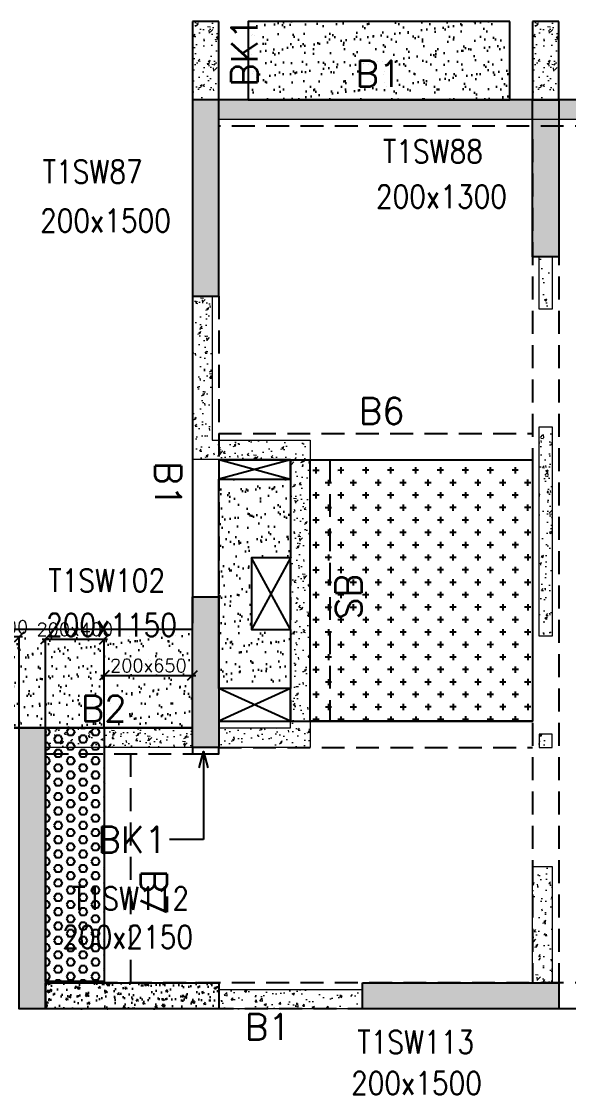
# Model space of a CAD drawing. Header units: millimetres. Extents: x 1078357 to 2594950, y -4969473 to -4636555.
# Drawn here: x 1294513 to 1298697, y -4660139 to -4651934 of the extents above; entities that cross this region are included whole.
import ezdxf

# ---------------------------------------------------------------- set-up
doc = ezdxf.new("R2010")
doc.units = ezdxf.units.MM
doc.header["$PDMODE"] = 35
for name, pattern in [('CONTINOUS', [0]), ('HIDDEN', [0.375, 0.25, -0.125]), ('New Retail block$0$CONTINOUS', [0])]:
    doc.linetypes.add(name, pattern=pattern)
doc.layers.get('0').update_dxf_attribs({"lineweight": 0})
doc.layers.get('Defpoints').update_dxf_attribs({"lineweight": 0})
for name, color, linetype, lineweight in [('A-_ANOTDIMA_D-', 6, 'Continuous', 13), ('COL. NO.', 30, 'Continuous', 25), ('COL. SIZE', 7, 'Continuous', 25), ('DIM', 9, 'Continuous', 25), ('HATCH', 8, 'Continuous', 30), ('RCC UPSTAND', 43, 'Continuous', 30), ('S-NON STR RCC WALL', 8, 'Continuous', 0)]:
    doc.layers.add(name, color=color, linetype=linetype, lineweight=lineweight)
for name, color, linetype in [('B-200x325', 201, 'HIDDEN'), ('B-200x375', 41, 'HIDDEN'), ('B-200x650', 241, 'HIDDEN'), ('B-300xSLAB THK.', 151, 'Continuous'), ('BK1-200x650', 241, 'HIDDEN'), ('DC BEAM NO.', 7, 'Continuous'), ('DROP SLAB', 8, 'Continuous'), ('NON STR. RCC WALL', 6, 'Continuous'), ('S-COLUMN_SHEAR WALL', 1, 'Continuous'), ('S-PROJECTION', 54, 'New Retail block$0$CONTINOUS'), ('SLAB FOLD', 8, 'Continuous')]:
    doc.layers.add(name, color=color, linetype=linetype)
doc.styles.add('Roman', font='romans')
doc.styles.add('ROMANS', font='romans.shx', dxfattribs={"width": 0.85})
doc.dimstyles.new('HARESH', dxfattribs={"dimtxt": 150, "dimasz": 75, "dimexe": 0, "dimexo": 0, "dimgap": 25, "dimtad": 1, "dimdec": 0, "dimdsep": 46, "dimtxsty": 'Roman', "dimblk": 'OBLIQUE', "dimcen": 225, "dimdle": 25, "dimclrd": 2, "dimclre": 2, "dimclrt": 7, "dimadec": 8, "dimazin": 1, "dimtfac": 1, "dimtdec": 0, "dimtmove": 0, "dimatfit": 0, "dimfxl": 1, "dimlwd": -1, "dimlwe": -1, "dimarcsym": 0})
pattern_1 = [(50, (-5109198.82, 23483864.79), (182.184669, -15.93908554), [19.05, -209.55]), (355, (-5109198.82, 23483864.79), (-35.2434214, 191.0568452), [15.24, -167.6405842]), (100.4514447, (-5109183.63, 23483863.46), (146.9412471, 175.1177519), [16.1900088, -178.0902446]), (46.1842, (-5109198.82, 23483915.59), (271.0790409, -42.042328), [28.575, -314.325]), (96.6355576, (-5109176.23, 23483912.08), (237.404134, 247.4261246), [24.2850231, -267.1356082]), (351.1841512, (-5109198.82, 23483915.6), (237.404134, 247.4261246), [22.859967, -251.459732]), (21, (-5109173.42, 23483902.89), (151.6143913, -102.2651982), [19.05, -209.55]), (326, (-5109173.42, 23483902.89), (61.8020283, 184.1879661), [15.24, -167.64]), (71.451445, (-5109160.78, 23483894.36), (213.4164193, 81.9227689), [16.1900088, -178.0899376]), (37.5, (-5109198.816, 23483864.786), (3.08860325, 84.55503887), [0, -165.608, 0, -170.18, 0, -168.275]), (7.5, (-5109198.82, 23483864.79), (66.8196625, 100.18057482), [0, -97.028, 0, -161.798, 0, -64.135]), (327.5, (-5109255.46, 23483864.786), (135.59059517, -5.728744), [0, -63.5, 0, -198.12, 0, -262.89]), (317.5, (-5109280.86, 23483864.79), (148.1291814, 25.42649103), [0, -82.55, 0, -131.572, 0, -186.69])]

# ---------------------------------------------------------------- blocks, each defined once
blk = doc.blocks.new('_Oblique')
at = {"color": 0, "linetype": 'ByBlock', "lineweight": -2}
blk.add_line((-0.5, -0.5), (0.5, 0.5), dxfattribs=at)
blk = doc.blocks.new('*D1272')
at = {"layer": 'Defpoints', "color": 0, "ltscale": 700, "transparency": 16777216}
for p in [(1294046.3, -4656638.8), (1294046.3, -4657333.8, 0), (1294496.4, -4657333.8, 0)]:
    blk.add_point(p, dxfattribs=at)
at = {"layer": 'DIM', "color": 2, "ltscale": 700, "transparency": 16777216}
for p, q in [((1294521.4, -4656638.8), (1294021.3, -4656638.8)), ((1294046.3, -4657333.8), (1294046.3, -4656638.8)), ((1294496.4, -4657333.8), (1294496.4, -4656638.8))]:
    blk.add_line(p, q, dxfattribs=at)
at = {"layer": 'DIM', "color": 2, "ltscale": 700, "transparency": 16777216, "xscale": 75, "yscale": 75, "zscale": 75, "rotation": 180}
blk.add_blockref('_Oblique', (1294046.3, -4656638.8), dxfattribs=at)
at = {"layer": 'DIM', "color": 2, "ltscale": 700, "transparency": 16777216, "xscale": 75, "yscale": 75, "zscale": 75}
blk.add_blockref('_Oblique', (1294496.4, -4656638.8), dxfattribs=at)
at = {"layer": 'DIM', "color": 7, "ltscale": 700, "transparency": 16777216, "insert": (1294271.3, -4656563.8), "char_height": 150, "attachment_point": 5, "style": 'Roman'}
blk.add_mtext('{\\H0.666667x;200x400}', dxfattribs=at)
blk = doc.blocks.new('*D1274')
at = {"layer": 'Defpoints', "color": 0, "ltscale": 700, "transparency": 16777216}
for p in [(1295146.5, -4656657.1), (1294696.4, -4657333.8, 0), (1295146.5, -4657333.8, 0)]:
    blk.add_point(p, dxfattribs=at)
at = {"layer": 'DIM', "color": 2, "ltscale": 700, "transparency": 16777216}
for p, q in [((1294671.4, -4656657.1), (1295171.5, -4656657.1)), ((1294696.4, -4657333.8), (1294696.4, -4656657.1)), ((1295146.5, -4657333.8), (1295146.5, -4656657.1))]:
    blk.add_line(p, q, dxfattribs=at)
at = {"layer": 'DIM', "color": 2, "ltscale": 700, "transparency": 16777216, "xscale": 75, "yscale": 75, "zscale": 75, "rotation": 180}
blk.add_blockref('_Oblique', (1294696.4, -4656657.1), dxfattribs=at)
at = {"layer": 'DIM', "color": 2, "ltscale": 700, "transparency": 16777216, "xscale": 75, "yscale": 75, "zscale": 75}
blk.add_blockref('_Oblique', (1295146.5, -4656657.1), dxfattribs=at)
at = {"layer": 'DIM', "color": 7, "ltscale": 700, "transparency": 16777216, "insert": (1294921.5, -4656582.1), "char_height": 150, "attachment_point": 5, "style": 'Roman'}
blk.add_mtext('{\\H0.666667x;200x400}', dxfattribs=at)
blk = doc.blocks.new('*D1275')
at = {"layer": 'Defpoints', "color": 0, "ltscale": 700, "transparency": 16777216}
for p in [(1295821.4, -4656933.8), (1295146.5, -4657333.8, 0), (1295821.4, -4657333.8, 0)]:
    blk.add_point(p, dxfattribs=at)
at = {"layer": 'DIM', "color": 2, "ltscale": 700, "transparency": 16777216}
for p, q in [((1295121.5, -4656933.8), (1295846.4, -4656933.8)), ((1295146.5, -4657333.8), (1295146.5, -4656933.8)), ((1295821.4, -4657333.8), (1295821.4, -4656933.8))]:
    blk.add_line(p, q, dxfattribs=at)
at = {"layer": 'DIM', "color": 2, "ltscale": 700, "transparency": 16777216, "xscale": 75, "yscale": 75, "zscale": 75, "rotation": 180}
blk.add_blockref('_Oblique', (1295146.5, -4656933.8), dxfattribs=at)
at = {"layer": 'DIM', "color": 2, "ltscale": 700, "transparency": 16777216, "xscale": 75, "yscale": 75, "zscale": 75}
blk.add_blockref('_Oblique', (1295821.4, -4656933.8), dxfattribs=at)
at = {"layer": 'DIM', "color": 7, "ltscale": 700, "transparency": 16777216, "insert": (1295484, -4656858.8), "char_height": 150, "attachment_point": 5, "style": 'Roman'}
blk.add_mtext('{\\H0.666667x;200x650}', dxfattribs=at)
blk = doc.blocks.new('G$CD63B60BD')
at = {"layer": 'COL. NO.', "linetype": 'Continuous', "style": 'ROMANS', "width": 0.85}
for s, p in [('T1SW88', (67080.2, 15419.6, -320.4)), ('T1SW87', (64479, 15264.1, -320.4)), ('T1SW102', (64523.1, 12138.2, -320.4)), ('T1SW112', (64706.5, 9707.5, -320.4)), ('T1SW113', (66886, 8609.2, -320.4))]:
    blk.add_text(s, height=175, dxfattribs=at).set_placement(p)
at = {"layer": 'COL. SIZE', "linetype": 'Continuous', "style": 'ROMANS', "width": 0.85}
for s, p in [('200x1300', (67027.6, 15073.8, -320.4)), ('200x1500', (64458.9, 14890, -320.4)), ('200x1150', (64505.2, 11798.6, -320.4)), ('200x2150', (64628, 9412.9, -320.4)), ('200x1500', (66836.9, 8295.7, -320.4))]:
    blk.add_text(s, height=175, dxfattribs=at).set_placement(p)

msp = doc.modelspace()

# ---------------------------------------------------------------- hatches: boundary and pattern name
at = {"layer": 'DROP SLAB'}
h = msp.add_hatch(dxfattribs=at)
h.set_pattern_fill('CROSS', color=8, scale=15, angle=179.96921)
h.set_pattern_definition([(180.03079016, (-2034220.15, 9385172.05), (-95.1987999, -95.3011726), [47.625, -142.875]), (270.03079016, (-2034243.98, 9385195.85), (95.3011726, -95.1987999), [47.625, -142.875])])
h.paths.add_polyline_path([(1296721.6, -4655284.7), (1298421.6, -4655284.7), (1298421.6, -4657284.5), (1296721.6, -4657284.5)])
at = {"layer": 'HATCH'}
h = msp.add_hatch(dxfattribs=at)
h.set_pattern_fill('AR-SAND', color=8, scale=3, angle=179.97015)
h.set_pattern_definition([(37.4701541, (-1662611.65, 9335035.87), (-4.7236114, 146.8264517), [0, -115.824, 0, -129.54, 0, -123.825]), (7.4701541, (-1662611.65, 9335035.87), (134.9689868, 214.9772528), [0, -62.484, 0, -104.394, 0, -40.005]), (327.4701541, (-1662705.38, 9335035.92), (237.2979035, 0.3075449), [0, -38.1, 0, -137.16, 0, -179.07]), (317.4701541, (-1662705.38, 9335035.92), (229.1017424, 66.759465), [0, -19.05, 0, -89.916, 0, -102.87])])
h.paths.add_polyline_path([(1298246.9, -4651934.4), (1296246.9, -4651934.4), (1296246.9, -4652534.4), (1298246.9, -4652534.4)])
h = msp.add_hatch(dxfattribs=at)
h.set_pattern_fill('AR-SAND', color=8, scale=3, angle=179.97015)
h.set_pattern_definition([(37.47015413, (-3738861.25, 18703074.19), (-4.72361136, 146.8264517), [0, -115.824, 0, -129.54, 0, -123.825]), (7.4701541, (-3738861.25, 18703074.19), (134.9689868, 214.9772528), [0, -62.484, 0, -104.394, 0, -40.005]), (327.4701541, (-3738954.97, 18703074.24), (237.2979035, 0.3075449), [0, -38.1, 0, -137.16, 0, -179.07]), (317.4701541, (-3738954.97, 18703074.24), (229.1017424, 66.759465), [0, -19.05, 0, -89.916, 0, -102.87])])
h.paths.add_polyline_path([(1296021.7, -4655434.4), (1296571.7, -4655434.4), (1296571.7, -4656034.5), (1296271.7, -4656034.5), (1296271.7, -4656584.4), (1296571.7, -4656584.4), (1296571.7, -4657034.4), (1296021.7, -4657034.4)])
h = msp.add_hatch(dxfattribs=at)
h.set_pattern_fill('AR-SAND', color=8, scale=3, angle=179.97015)
h.set_pattern_definition([(37.4701541, (-2754536.36, 14019055.08), (-4.72361136, 146.8264517), [0, -115.824, 0, -129.54, 0, -123.825]), (7.4701541, (-2754536.36, 14019055.08), (134.9689868, 214.9772528), [0, -62.484, 0, -104.394, 0, -40.005]), (327.4701541, (-2754630.09, 14019055.13), (237.2979035, 0.3075449), [0, -38.1, 0, -137.16, 0, -179.07]), (317.4701541, (-2754630.1, 14019055.13), (229.1017424, 66.759465), [0, -19.05, 0, -89.916, 0, -102.87])])
h.paths.add_polyline_path([(1295821.9, -4656584.3), (1293371.9, -4656584.3), (1293371.9, -4657334.3), (1295821.9, -4657334.3)])
at = {"layer": 'RCC UPSTAND'}
h = msp.add_hatch(dxfattribs=at)
h.set_pattern_fill('AR-CONC', color=8, scale=20, angle=90)
h.set_pattern_definition([(140, (-1913678.33, -7196703.94), (12.550427, 143.4520365), [15, -165]), (85, (-1913678.33, -7196703.94), (-150.438427, -27.7502667), [12, -132]), (190.4514445, (-1913677.28, -7196691.99), (-137.887998, 115.7017693), [12.7480384, -140.2284224]), (136.1842, (-1913718.33, -7196703.94), (33.103856, 213.448266), [22.5, -247.5]), (186.6356355, (-1913715.57, -7196686.16), (-194.82372, 186.932389), [19.122068, -210.342752]), (81.184164, (-1913718.33, -7196703.94), (-194.82372, 186.932389), [18, -198]), (111, (-1913708.33, -7196683.94), (80.523778, 119.3814104), [15, -165]), (56, (-1913708.33, -7196683.94), (-145.030009, 48.6630664), [12, -132]), (161.4514447, (-1913701.62, -7196674), (-64.5062306, 168.0444753), [12.748038, -140.2284224]), (127.5, (-1913678.33, -7196703.944), (-66.57877077, 2.43197106), [0, -130.4, 0, -134, 0, -132.5]), (97.5, (-1913678.33, -7196703.944), (-78.8823424, 52.6139075), [0, -76.4, 0, -127.4, 0, -50.5]), (57.5, (-1913678.33, -7196748.544), (4.51097435, 106.7644872), [0, -50, 0, -156, 0, -207]), (47.5, (-1913678.33, -7196768.54), (-20.0209965, 116.6372339), [0, -65, 0, -103.6, 0, -147])])
h.paths.add_polyline_path([(1296021.7, -4659284.4), (1296021.7, -4659484.4), (1294696.7, -4659484.4), (1294696.7, -4659284.4)])
at = {"layer": 'S-COLUMN_SHEAR WALL', "lineweight": 25, "extrusion": (1.00316e-06, 1.91639e-11, 1)}
h = msp.add_hatch(color=1, dxfattribs=at)
h.dxf.hatch_style = 1
h.paths.add_polyline_path([(1296021.7, -4652534.4), (1295821.7, -4652534.4), (1295821.7, -4654034.4), (1296021.7, -4654034.4)])
at = {"layer": 'S-COLUMN_SHEAR WALL', "lineweight": 25}
h = msp.add_hatch(color=1, dxfattribs=at)
h.dxf.hatch_style = 1
h.paths.add_polyline_path([(1298421.7, -4653734.4), (1298621.7, -4653734.4), (1298621.7, -4652534.4), (1298421.7, -4652534.4)])
at = {"layer": 'S-COLUMN_SHEAR WALL', "lineweight": 25, "extrusion": (1.00316e-06, 1.91639e-11, 1)}
h = msp.add_hatch(color=1, dxfattribs=at)
h.dxf.hatch_style = 1
h.paths.add_polyline_path([(1296021.7, -4657484.4), (1295821.7, -4657484.4), (1295821.7, -4656334.4), (1296021.7, -4656334.4)])
at = {"layer": 'S-COLUMN_SHEAR WALL', "lineweight": 25}
h = msp.add_hatch(color=1, dxfattribs=at)
h.dxf.hatch_style = 1
h.paths.add_polyline_path([(1294496.7, -4657334.4), (1294696.7, -4657334.4), (1294696.7, -4659484.4), (1294496.7, -4659484.4)])
h = msp.add_hatch(color=1, dxfattribs=at)
h.dxf.hatch_style = 1
h.paths.add_polyline_path([(1297121.7, -4659284.4), (1298621.7, -4659284.4), (1298621.7, -4659484.4), (1297121.7, -4659484.4)])
at = {"layer": 'S-NON STR RCC WALL'}
h = msp.add_hatch(dxfattribs=at)
h.set_pattern_fill('AR-CONC', color=256, angle=180)
h.set_pattern_definition([(50, (-7238023.18, 32903153.84), (182.184669, -15.93908554), [19.05, -209.55]), (355, (-7238023.18, 32903153.84), (-35.2434214, 191.0568452), [15.24, -167.6405842]), (100.4514447, (-7238008, 32903152.51), (146.9412471, 175.1177519), [16.1900088, -178.0902446]), (46.1842, (-7238023.18, 32903204.64), (271.0790409, -42.0423279), [28.575, -314.325]), (96.6355576, (-7238000.59, 32903201.14), (237.404134, 247.4261246), [24.2850231, -267.1356082]), (351.1841512, (-7238023.18, 32903204.64), (237.404134, 247.4261246), [22.859967, -251.459732]), (21, (-7237997.78, 32903191.94), (151.61439127, -102.2651982), [19.05, -209.55]), (326, (-7237997.78, 32903191.94), (61.80202835, 184.1879661), [15.24, -167.64]), (71.451445, (-7237985.14, 32903183.42), (213.4164193, 81.9227689), [16.1900088, -178.0899376]), (37.5, (-7238023.175, 32903153.84), (3.08860325, 84.55503887), [0, -165.608, 0, -170.18, 0, -168.275]), (7.5, (-7238023.175, 32903153.84), (66.8196625, 100.18057482), [0, -97.028, 0, -161.798, 0, -64.135]), (327.5, (-7238079.82, 32903153.84), (135.59059517, -5.72874399), [0, -63.5, 0, -198.12, 0, -262.89]), (317.5, (-7238105.22, 32903153.84), (148.1291814, 25.42649103), [0, -82.55, 0, -131.572, 0, -186.69])])
h.paths.add_polyline_path([(1296021.6, -4652534.4), (1296021.6, -4651934.4), (1295821.6, -4651934.4), (1295821.6, -4652534.4), (1296021.6, -4652534.4)], is_closed=False)
h = msp.add_hatch(dxfattribs=at)
h.set_pattern_fill('AR-CONC', color=256, angle=180)
h.set_pattern_definition([(50, (-7235423.2, 32903153.85), (182.184669, -15.93908554), [19.05, -209.55]), (355, (-7235423.2, 32903153.85), (-35.2434214, 191.0568452), [15.24, -167.6405842]), (100.4514447, (-7235408.01, 32903152.52), (146.9412471, 175.1177519), [16.1900088, -178.0902446]), (46.1842, (-7235423.2, 32903204.65), (271.0790409, -42.0423279), [28.575, -314.325]), (96.6355576, (-7235400.6, 32903201.14), (237.404134, 247.4261246), [24.2850231, -267.1356082]), (351.1841512, (-7235423.2, 32903204.65), (237.404134, 247.4261246), [22.859967, -251.459732]), (21, (-7235397.8, 32903191.95), (151.61439127, -102.2651982), [19.05, -209.55]), (326, (-7235397.8, 32903191.95), (61.80202835, 184.1879661), [15.24, -167.64]), (71.451445, (-7235385.16, 32903183.42), (213.4164193, 81.9227689), [16.1900088, -178.0899376]), (37.5, (-7235423.196, 32903153.846), (3.08860325, 84.55503887), [0, -165.608, 0, -170.18, 0, -168.275]), (7.5, (-7235423.2, 32903153.85), (66.8196625, 100.18057482), [0, -97.028, 0, -161.798, 0, -64.135]), (327.5, (-7235479.84, 32903153.846), (135.59059517, -5.72874399), [0, -63.5, 0, -198.12, 0, -262.89]), (317.5, (-7235505.24, 32903153.85), (148.1291814, 25.42649103), [0, -82.55, 0, -131.572, 0, -186.69])])
h.paths.add_polyline_path([(1298621.6, -4652534.3), (1298621.6, -4651934.4), (1298421.6, -4651934.4), (1298421.6, -4652534.4), (1298621.6, -4652534.4)], is_closed=False)
h = msp.add_hatch(dxfattribs=at)
h.set_pattern_fill('AR-CONC', color=256, angle=180)
h.set_pattern_definition([(50, (-4011974.1, 18799845.6), (182.184669, -15.9390855), [19.05, -209.55]), (355, (-4011974.1, 18799845.6), (-35.2434214, 191.0568452), [15.24, -167.6405842]), (100.4514447, (-4011958.92, 18799844.27), (146.9412471, 175.1177519), [16.1900088, -178.0902446]), (46.1842, (-4011974.1, 18799896.4), (271.0790409, -42.042328), [28.575, -314.325]), (96.6355576, (-4011951.5, 18799892.9), (237.404134, 247.4261246), [24.285023, -267.135608]), (351.1841512, (-4011974.1, 18799896.4), (237.404134, 247.4261246), [22.859967, -251.459732]), (21, (-4011948.7, 18799883.7), (151.6143913, -102.2651982), [19.05, -209.55]), (326, (-4011948.7, 18799883.7), (61.8020283, 184.1879661), [15.24, -167.64]), (71.451445, (-4011936.07, 18799875.18), (213.4164193, 81.9227689), [16.1900088, -178.0899376]), (37.5, (-4011974.1, 18799845.6), (3.08860325, 84.55503887), [0, -165.608, 0, -170.18, 0, -168.275]), (7.5, (-4011974.1, 18799845.6), (66.8196625, 100.18057482), [0, -97.028, 0, -161.798, 0, -64.135]), (327.5, (-4012030.74, 18799845.6), (135.59059517, -5.728744), [0, -63.5, 0, -198.12, 0, -262.89]), (317.5, (-4012056.14, 18799845.6), (148.1291814, 25.42649103), [0, -82.55, 0, -131.572, 0, -186.69])])
h.paths.add_polyline_path([(1305896.9, -4652534.4), (1306221.9, -4652534.4), (1306221.9, -4652684.4), (1305896.9, -4652684.4)])
h.paths.add_polyline_path([(1304096.9, -4652534.4), (1305896.9, -4652534.4), (1305896.9, -4652684.4), (1304096.9, -4652684.4)])
h.paths.add_polyline_path([(1298146.9, -4652534.4), (1298896.9, -4652534.4), (1298896.9, -4652684.4), (1298146.9, -4652684.4)])
h.paths.add_polyline_path([(1298896.9, -4652534.4), (1300696.9, -4652534.4), (1300696.9, -4652684.4), (1298896.9, -4652684.4)])
h.paths.add_polyline_path([(1303346.9, -4652534.4), (1304096.9, -4652534.4), (1304096.9, -4652684.4), (1303346.9, -4652684.4)])
h.paths.add_polyline_path([(1301546.9, -4652534.4), (1303346.9, -4652534.4), (1303346.9, -4652684.4), (1301546.9, -4652684.4)])
h.paths.add_polyline_path([(1296024.8, -4652534.4), (1296346.9, -4652534.4), (1296346.9, -4652684.4), (1296024.8, -4652684.4)])
h.paths.add_polyline_path([(1300696.9, -4652534.4), (1301021.9, -4652534.4), (1301021.9, -4652684.4), (1300696.9, -4652684.4)])
h.paths.add_polyline_path([(1301221.9, -4652534.4), (1301546.9, -4652534.4), (1301546.9, -4652684.4), (1301221.9, -4652684.4)])
h.paths.add_polyline_path([(1296346.9, -4652534.4), (1298146.9, -4652534.4), (1298146.9, -4652684.4), (1296346.9, -4652684.4)])
h = msp.add_hatch(dxfattribs=at)
h.set_pattern_fill('AR-CONC', color=256, angle=180)
h.set_pattern_definition([(50, (1298534.9, -4520415.37), (182.18467, -15.93909), [19.05, -209.55]), (355, (1298534.9, -4520415.37), (-35.24342, 191.05685), [15.24, -167.64058]), (100.45144, (1298550.08, -4520416.7), (146.94125, 175.11775), [16.19, -178.09024]), (46.1842, (1298534.9, -4520364.57), (271.07904, -42.04233), [28.575, -314.325]), (96.63556, (1298557.5, -4520368.08), (237.40413, 247.4261), [24.285, -267.1356]), (351.18415, (1298534.9, -4520364.57), (237.40413, 247.4261), [22.85997, -251.45973]), (21, (1298560.3, -4520377.27), (151.61439, -102.2652), [19.05, -209.55]), (326, (1298560.3, -4520377.27), (61.80203, 184.18797), [15.24, -167.64]), (71.45144, (1298572.94, -4520385.8), (213.41642, 81.92277), [16.19, -178.08994]), (37.5, (1298534.9, -4520415.374), (3.088603, 84.55504), [0, -165.608, 0, -170.18, 0, -168.275]), (7.5, (1298534.9, -4520415.37), (66.81966, 100.180575), [0, -97.028, 0, -161.798, 0, -64.135]), (327.5, (1298478.26, -4520415.374), (135.590595, -5.728744), [0, -63.5, 0, -198.12, 0, -262.89]), (317.5, (1298452.86, -4520415.37), (148.12918, 25.42649), [0, -82.55, 0, -131.572, 0, -186.69])])
h.paths.add_polyline_path([(1298471.9, -4653734.4), (1298571.9, -4653734.4), (1298571.9, -4654134.4), (1298471.9, -4654134.4)])
h = msp.add_hatch(dxfattribs=at)
h.set_pattern_fill('AR-CONC', color=256, angle=180)
h.set_pattern_definition(pattern_1)
h.paths.add_polyline_path([(1296721.9, -4655134.4), (1296721.9, -4657484.4), (1296021.9, -4657484.4), (1296021.9, -4657334.4), (1296571.9, -4657334.4), (1296571.9, -4655284.4), (1295821.9, -4655284.4), (1295821.9, -4654034.3), (1295971.9, -4654034.3), (1295971.9, -4655134.4)])
h = msp.add_hatch(dxfattribs=at)
h.set_pattern_fill('AR-CONC', color=256, angle=180)
h.set_pattern_definition([(50, (2395759.62, -9204434.56), (182.184669, -15.9390855), [19.05, -209.55]), (355, (2395759.62, -9204434.56), (-35.2434214, 191.056845), [15.24, -167.640584]), (100.4514447, (2395774.8, -9204435.89), (146.941247, 175.117752), [16.190009, -178.0902446]), (46.1842, (2395759.62, -9204383.76), (271.079041, -42.042328), [28.575, -314.325]), (96.6355576, (2395782.2, -9204387.26), (237.404134, 247.426125), [24.285023, -267.135608]), (351.184151, (2395759.62, -9204383.76), (237.404134, 247.426125), [22.859967, -251.459732]), (21, (2395785.02, -9204396.46), (151.6143913, -102.265198), [19.05, -209.55]), (326, (2395785.02, -9204396.46), (61.802028, 184.187966), [15.24, -167.64]), (71.451445, (2395797.65, -9204404.98), (213.416419, 81.922769), [16.190009, -178.0899376]), (37.5, (2395759.62, -9204434.56), (3.08860325, 84.5550389), [0, -165.608, 0, -170.18, 0, -168.275]), (7.5, (2395759.62, -9204434.56), (66.8196625, 100.1805748), [0, -97.028, 0, -161.798, 0, -64.135]), (327.5, (2395702.976, -9204434.56), (135.5905952, -5.728744), [0, -63.5, 0, -198.12, 0, -262.89]), (317.5, (2395677.58, -9204434.56), (148.1291814, 25.426491), [0, -82.55, 0, -131.572, 0, -186.69])])
h.paths.add_polyline_path([(1298471.9, -4655034.4), (1298571.9, -4655034.4), (1298571.9, -4656634.4), (1298471.9, -4656634.4)])
h = msp.add_hatch(dxfattribs=at)
h.set_pattern_fill('AR-CONC', color=256, angle=180)
h.set_pattern_definition(pattern_1)
h.paths.add_polyline_path([(1294696.9, -4657334.4), (1295821.9, -4657334.4), (1295821.9, -4657484.4), (1294696.9, -4657484.4)])
h = msp.add_hatch(dxfattribs=at)
h.set_pattern_fill('AR-CONC', color=256, angle=180)
h.set_pattern_definition([(50, (2395746.4, -9205799.23), (182.184669, -15.9390855), [19.05, -209.55]), (355, (2395746.4, -9205799.23), (-35.2434214, 191.056845), [15.24, -167.640584]), (100.4514447, (2395761.59, -9205800.55), (146.941247, 175.117752), [16.190009, -178.0902446]), (46.1842, (2395746.4, -9205748.43), (271.079041, -42.042328), [28.575, -314.325]), (96.6355576, (2395769, -9205751.93), (237.404134, 247.426125), [24.285023, -267.135608]), (351.184151, (2395746.4, -9205748.43), (237.404134, 247.426125), [22.859967, -251.459732]), (21, (2395771.8, -9205761.13), (151.6143913, -102.265198), [19.05, -209.55]), (326, (2395771.8, -9205761.13), (61.802028, 184.187966), [15.24, -167.64]), (71.451445, (2395784.44, -9205769.65), (213.416419, 81.922769), [16.190009, -178.0899376]), (37.5, (2395746.404, -9205799.226), (3.08860325, 84.5550389), [0, -165.608, 0, -170.18, 0, -168.275]), (7.5, (2395746.4, -9205799.23), (66.8196625, 100.1805748), [0, -97.028, 0, -161.798, 0, -64.135]), (327.5, (2395689.76, -9205799.226), (135.5905952, -5.728744), [0, -63.5, 0, -198.12, 0, -262.89]), (317.5, (2395664.36, -9205799.23), (148.1291814, 25.426491), [0, -82.55, 0, -131.572, 0, -186.69])])
h.paths.add_polyline_path([(1298471.9, -4657484.4), (1298571.9, -4657484.4), (1298571.9, -4657384.4), (1298471.9, -4657384.4)])
h = msp.add_hatch(dxfattribs=at)
h.set_pattern_fill('AR-CONC', color=256, angle=180)
h.set_pattern_definition([(50, (-6153113.29, 28167883.97), (182.184669, -15.93908554), [19.05, -209.55]), (355, (-6153113.29, 28167883.97), (-35.2434214, 191.0568452), [15.24, -167.6405842]), (100.4514447, (-6153098.1, 28167882.64), (146.9412471, 175.1177519), [16.1900088, -178.0902446]), (46.1842, (-6153113.29, 28167934.77), (271.0790409, -42.042328), [28.575, -314.325]), (96.6355576, (-6153090.7, 28167931.26), (237.404134, 247.4261246), [24.2850231, -267.1356082]), (351.1841512, (-6153113.3, 28167934.77), (237.404134, 247.4261246), [22.859967, -251.459732]), (21, (-6153087.89, 28167922.07), (151.6143913, -102.2651982), [19.05, -209.55]), (326, (-6153087.89, 28167922.07), (61.8020283, 184.1879661), [15.24, -167.64]), (71.451445, (-6153075.25, 28167913.54), (213.4164193, 81.9227689), [16.1900088, -178.0899376]), (37.5, (-6153113.29, 28167883.966), (3.08860325, 84.55503887), [0, -165.608, 0, -170.18, 0, -168.275]), (7.5, (-6153113.29, 28167883.97), (66.8196625, 100.18057482), [0, -97.028, 0, -161.798, 0, -64.135]), (327.5, (-6153169.93, 28167883.966), (135.59059517, -5.72874399), [0, -63.5, 0, -198.12, 0, -262.89]), (317.5, (-6153195.33, 28167883.97), (148.1291814, 25.42649103), [0, -82.55, 0, -131.572, 0, -186.69])])
h.paths.add_polyline_path([(1298421.9, -4658394.4), (1298571.9, -4658394.4), (1298571.9, -4659284.3), (1298421.9, -4659284.3)])
at = {"layer": 'S-NON STR RCC WALL', "ltscale": 700}
h = msp.add_hatch(dxfattribs=at)
h.set_pattern_fill('AR-CONC', color=256)
h.set_pattern_definition([(50, (1252105.28, -4528681.85), (182.18467, -15.93909), [19.05, -209.55]), (355, (1252105.28, -4528681.85), (-35.24342, 191.05685), [15.24, -167.64058]), (100.45144, (1252120.46, -4528683.18), (146.94125, 175.11775), [16.19, -178.09024]), (46.1842, (1252105.28, -4528631.05), (271.07904, -42.04233), [28.575, -314.325]), (96.63556, (1252127.87, -4528634.56), (237.40413, 247.4261), [24.285, -267.1356]), (351.18415, (1252105.28, -4528631.05), (237.40413, 247.4261), [22.85997, -251.45973]), (21, (1252130.68, -4528643.75), (151.61439, -102.2652), [19.05, -209.55]), (326, (1252130.68, -4528643.75), (61.80203, 184.18797), [15.24, -167.64]), (71.45144, (1252143.32, -4528652.28), (213.41642, 81.92277), [16.19, -178.08994]), (37.5, (1252105.28, -4528681.853), (3.088603, 84.55504), [0, -165.608, 0, -170.18, 0, -168.275]), (7.5, (1252105.28, -4528681.85), (66.81966, 100.180575), [0, -97.028, 0, -161.798, 0, -64.135]), (327.5, (1252048.64, -4528681.85), (135.590595, -5.728744), [0, -63.5, 0, -198.12, 0, -262.89]), (317.5, (1252023.24, -4528681.85), (148.12918, 25.42649), [0, -82.55, 0, -131.572, 0, -186.69])])
h.paths.add_polyline_path([(1297121.7, -4659484.3), (1296021.7, -4659484.3), (1296021.7, -4659334.4), (1297121.7, -4659334.4)])
at = {"layer": 'SLAB FOLD', "ltscale": 1000}
h = msp.add_hatch(dxfattribs=at)
h.set_pattern_fill('HEX', color=8, scale=10, angle=180)
h.set_pattern_definition([(180, (1232896.74, -4470529.36), (-7e-15, -54.992613), [31.75, -63.5]), (300, (1232896.74, -4470529.36), (47.625, 27.496307), [31.75, -63.5]), (240, (1232864.99, -4470529.36), (47.625, -27.496307), [31.75, -63.5])])
h.paths.add_polyline_path([(1294697.1, -4659273.8), (1295147.1, -4659273.8), (1295147.1, -4657334.4), (1294697.1, -4657334.4)])

# ---------------------------------------------------------------- linework, layer by layer
at = {"layer": 'B-200x325', "ltscale": 700}
for p, q in [((1296021.5, -4655084.7, 0), (1298421.5, -4655084.7, 0)), ((1296021.7, -4657484.5, 0), (1298421.5, -4657484.5, 0))]:
    msp.add_line(p, q, dxfattribs=at)
at = {"layer": 'B-200x325', "linetype": 'Continuous', "ltscale": 700}
for p, q in [((1296021.5, -4655284.7, 0), (1298421.5, -4655284.7, 0)), ((1296021.7, -4657284.5, 0), (1298421.5, -4657284.5, 0))]:
    msp.add_line(p, q, dxfattribs=at)
at = {"layer": 'B-200x375', "linetype": 'Continuous', "ltscale": 700}
msp.add_line((1295146.7, -4657534.4, 0), (1295146.7, -4659273.8, 0), dxfattribs=at)
at = {"layer": 'B-200x375', "ltscale": 700}
msp.add_line((1295346.7, -4657534.4, 0), (1295346.7, -4659284.4, 0), dxfattribs=at)
at = {"layer": 'B-200x650', "linetype": 'CONTINOUS', "ltscale": 700}
for p, q in [((1296021.6, -4651934.3, 0), (1295821.6, -4651934.3, 0)), ((1295821.6, -4651934.3, 0), (1295821.6, -4652534.3, 0)), ((1296021.6, -4652534.3, 0), (1296021.6, -4651934.3, 0)), ((1298621.6, -4651934.4, 0), (1298421.6, -4651934.4, 0)), ((1298421.6, -4651934.4, 0), (1298421.6, -4652534.4, 0)), ((1298621.6, -4652534.4, 0), (1298621.6, -4651934.4, 0)), ((1301021.9, -4652534.4, 0), (1296021.9, -4652534.4, 0)), ((1295821.9, -4654034.3, 0), (1295821.9, -4656534.4, 0)), ((1295821.9, -4657334.3, 0), (1293371.9, -4657334.3, 0))]:
    msp.add_line(p, q, dxfattribs=at)
at = {"layer": 'B-200x650', "linetype": 'HIDDEN', "ltscale": 700}
for p, q in [((1301021.9, -4652734.4, 0), (1296021.9, -4652734.4, 0)), ((1298421.9, -4652834.4, 0), (1298421.9, -4659284.3, 0)), ((1298621.9, -4652834.4, 0), (1298621.9, -4659284.3, 0)), ((1296021.9, -4654034.3, 0), (1296021.9, -4656534.4, 0)), ((1294696.9, -4657534.3, 0), (1295821.9, -4657534.3, 0)), ((1301021.9, -4659284.3, 0), (1294696.7, -4659284.3, 0)), ((1306896.7, -4659484.3, 0), (1294696.7, -4659484.3, 0))]:
    msp.add_line(p, q, dxfattribs=at)
at = {"layer": 'B-300xSLAB THK.', "linetype": 'HIDDEN', "ltscale": 700}
for p, q in [((1296570.3, -4655284.9, 0), (1296570.3, -4657284.7, 0)), ((1296870.3, -4655284.9, 0), (1296870.3, -4657284.7, 0))]:
    msp.add_line(p, q, dxfattribs=at)
at = {"layer": 'BK1-200x650', "linetype": 'Continuous', "ltscale": 700, "elevation": 0}
msp.add_lwpolyline([(1296021.9, -4657484.4), (1295821.9, -4657484.4), (1295821.9, -4657534.6), (1296021.9, -4657534.6)], close=True, dxfattribs=at)
at = {"layer": 'DROP SLAB', "color": 3, "linetype": 'CONTINOUS', "ltscale": 500}
for p, q in [((1296021.7, -4655284.4, 0), (1296571.7, -4655434.4, 0)), ((1296570.9, -4655284.7, 0), (1296021.7, -4655434.4, 0)), ((1296571.8, -4656034.4, 0), (1296271.7, -4656584.4, 0)), ((1296571.8, -4656584.4, 0), (1296271.7, -4656034.4, 0)), ((1296571.7, -4657284.5, 0), (1296021.7, -4657034.4, 0)), ((1296571.7, -4657034.4, 0), (1296021.9, -4657284.5, 0))]:
    msp.add_line(p, q, dxfattribs=at)
at = {"layer": 'DROP SLAB', "color": 3, "linetype": 'CONTINOUS', "ltscale": 500, "elevation": 0}
for points in [[(1296571.7, -4655284.7), (1296021.7, -4655284.7), (1296021.7, -4655434.4), (1296571.7, -4655434.4)], [(1296721.6, -4655284.7), (1298421.6, -4655284.7), (1298421.6, -4657284.5), (1296721.6, -4657284.5)], [(1296571.7, -4656034.4), (1296271.7, -4656034.4), (1296271.7, -4656584.4), (1296571.7, -4656584.4)], [(1296571.7, -4657034.4), (1296021.9, -4657034.4), (1296021.9, -4657284.5), (1296571.7, -4657284.5)]]:
    msp.add_lwpolyline(points, close=True, dxfattribs=at)
at = {"layer": 'NON STR. RCC WALL', "elevation": 0}
msp.add_lwpolyline([(1296021.7, -4659284.4), (1296021.7, -4659484.4), (1294696.7, -4659484.4), (1294696.7, -4659284.4)], close=True, dxfattribs=at)
at = {"layer": 'S-COLUMN_SHEAR WALL', "color": 1, "lineweight": 25, "extrusion": (1.00316e-06, 1.91639e-11, 1), "elevation": 1.3}
for points in [[(1296021.7, -4652534.4), (1295821.7, -4652534.4), (1295821.7, -4654034.4), (1296021.7, -4654034.4)], [(1296021.7, -4657484.4), (1295821.7, -4657484.4), (1295821.7, -4656334.4), (1296021.7, -4656334.4)]]:
    msp.add_lwpolyline(points, close=True, dxfattribs=at)
at = {"layer": 'S-COLUMN_SHEAR WALL', "color": 1, "lineweight": 25, "elevation": 0}
for points in [[(1298421.7, -4652534.4), (1298621.7, -4652534.4), (1298621.7, -4653734.4), (1298421.7, -4653734.4)], [(1294496.7, -4657334.4), (1294696.7, -4657334.4), (1294696.7, -4659484.4), (1294496.7, -4659484.4)], [(1297121.7, -4659284.4), (1298621.7, -4659284.4), (1298621.7, -4659484.4), (1297121.7, -4659484.4)]]:
    msp.add_lwpolyline(points, close=True, dxfattribs=at)
at = {"layer": 'S-NON STR RCC WALL', "elevation": 0}
for points in [[(1296024.8, -4652534.4), (1301021.9, -4652534.4), (1301021.9, -4652684.4), (1296024.8, -4652684.4)], [(1298471.9, -4653734.4), (1298571.9, -4653734.4), (1298571.9, -4654134.4), (1298471.9, -4654134.4)], [(1296721.9, -4655134.4), (1296721.9, -4657484.4), (1296021.9, -4657484.4), (1296021.9, -4657334.4), (1296571.9, -4657334.4), (1296571.9, -4655284.4), (1295821.9, -4655284.4), (1295821.9, -4654034.3), (1295971.9, -4654034.3), (1295971.9, -4655134.4)], [(1294696.9, -4657334.4), (1295821.9, -4657334.4), (1295821.9, -4657484.4), (1294696.9, -4657484.4)]]:
    msp.add_lwpolyline(points, close=True, dxfattribs=at)
at = {"layer": 'S-NON STR RCC WALL', "ltscale": 700, "elevation": 0}
for points in [[(1298471.9, -4655034.4), (1298571.9, -4655034.4), (1298571.9, -4656634.4), (1298471.9, -4656634.4)], [(1298471.9, -4657484.4), (1298571.9, -4657484.4), (1298571.9, -4657384.4), (1298471.9, -4657384.4)], [(1298421.9, -4658394.4), (1298571.9, -4658394.4), (1298571.9, -4659284.3), (1298421.9, -4659284.3)], [(1297121.7, -4659484.3), (1296021.7, -4659484.3), (1296021.7, -4659334.4), (1297121.7, -4659334.4)]]:
    msp.add_lwpolyline(points, close=True, dxfattribs=at)
at = {"layer": 'S-PROJECTION', "elevation": 0}
for points in [[(1298246.9, -4651934.4), (1296246.9, -4651934.4), (1296246.9, -4652534.4), (1298246.9, -4652534.4)], [(1295821.9, -4656584.3), (1293371.9, -4656584.3), (1293371.9, -4657334.3), (1295821.9, -4657334.3)]]:
    msp.add_lwpolyline(points, close=True, dxfattribs=at)
at = {"layer": 'SLAB FOLD', "color": 8, "ltscale": 1000, "elevation": 0}
msp.add_lwpolyline([(1296021.7, -4655434.4), (1296571.7, -4655434.4), (1296571.7, -4656034.5), (1296271.7, -4656034.5), (1296271.7, -4656584.4), (1296571.7, -4656584.4), (1296571.7, -4657034.4), (1296021.7, -4657034.4), (1296021.7, -4655434.4)], dxfattribs=at)
msp.add_lwpolyline([(1295146.9, -4659273.8), (1294696.7, -4659273.8), (1294696.7, -4657334.4), (1295146.9, -4657334.4)], close=True, dxfattribs=at)

# ---------------------------------------------------------------- block references
at = {"layer": 'A-_ANOTDIMA_D-', "color": 2, "ltscale": 700}
msp.add_blockref('G$CD63B60BD', (1230196.7, -4668434.4, 0), dxfattribs=at)

# ---------------------------------------------------------------- texts
at = {"layer": 'B-200x325', "linetype": 'Continuous', "ltscale": 700, "style": 'ROMANS'}
msp.add_text('B6', height=200, rotation=359.99866, dxfattribs=at).set_placement((1297091.1, -4655012.6, -2.7))
at = {"layer": 'B-200x375', "linetype": 'Continuous', "ltscale": 700, "style": 'ROMANS'}
msp.add_text('B7', height=200, rotation=269.99866, dxfattribs=at).set_placement((1295425.5, -4658418.1, -2.7))
at = {"layer": 'B-200x650', "linetype": 'CONTINOUS', "ltscale": 700, "style": 'ROMANS'}
msp.add_text('BK1', height=200, rotation=90, dxfattribs=at).set_placement((1296317.2, -4652434, 50))
at = {"layer": 'B-200x650', "linetype": 'HIDDEN', "ltscale": 500, "style": 'ROMANS'}
for rotation, p in [(359.99906, (1297066.4, -4652434, -2.7)), (269.99906, (1295535.8, -4655296.5, -2.7)), (359.99906, (1296220.1, -4659721.5, -2.7))]:
    msp.add_text('B1', height=200, rotation=rotation, dxfattribs=at).set_placement(p)
at = {"layer": 'B-300xSLAB THK.', "linetype": 'Continuous', "ltscale": 700, "style": 'ROMANS'}
msp.add_text('SB', height=200, rotation=90.00094, dxfattribs=at).set_placement((1297114.9, -4656509, -2.7))
at = {"layer": 'BK1-200x650', "linetype": 'Continuous', "ltscale": 700, "style": 'ROMANS'}
msp.add_text('BK1', height=200, rotation=0.00094, dxfattribs=at).set_placement((1295093, -4658290.6, -2.7))
at = {"layer": 'DC BEAM NO.', "linetype": 'Continuous', "ltscale": 500, "style": 'ROMANS'}
msp.add_text('B2', height=200, dxfattribs=at).set_placement((1294966.4, -4657287.2, -2.7))

# ---------------------------------------------------------------- dimensions: what is measured, and where the dimension line sits
at = {"layer": 'DIM', "ltscale": 700}
for base, p1, p2, picture, middle in [((1294046.3, -4656638.8, 0), (1294496.4, -4657333.8, 0), (1294046.3, -4657333.8, 0), '*D1272', (1294271.3, -4656638.8, 0)), ((1295146.5, -4656657.1, 0), (1294696.4, -4657333.8, 0), (1295146.5, -4657333.8, 0), '*D1274', (1294921.5, -4656657.1, 0))]:
    dim = msp.add_linear_dim(base=base, p1=p1, p2=p2, text='{\\H0.666667x;200x400}', dimstyle='HARESH', override={"dimtxsty": 'Roman'}, dxfattribs=at)
    dim.commit()
    dim.dimension.update_dxf_attribs({"geometry": picture, "text_midpoint": middle, "dimtype": 160})
dim = msp.add_linear_dim(base=(1295821.4, -4656933.8, 0), p1=(1295146.5, -4657333.8, 0), p2=(1295821.4, -4657333.8, 0), text='{\\H0.666667x;200x650}', dimstyle='HARESH', override={"dimtxsty": 'Roman', "dimtmove": 1}, dxfattribs=at)
dim.commit()
dim.dimension.update_dxf_attribs({"geometry": '*D1275', "text_midpoint": (1295484, -4656858.8, 0)})

# ---------------------------------------------------------------- leaders
at = {"layer": 'BK1-200x650', "linetype": 'Continuous', "ltscale": 700}
msp.add_leader([(1295905.5, -4657514.8, 0), (1295905.5, -4658188.4, 0), (1295646.6, -4658188.4, 0)], dimstyle='HARESH', override={"dimasz": 125, "dimgap": 25, "dimtad": 0, "dimldrblk": 'Open30'}, dxfattribs=at)

doc.saveas('drawing.dxf')
